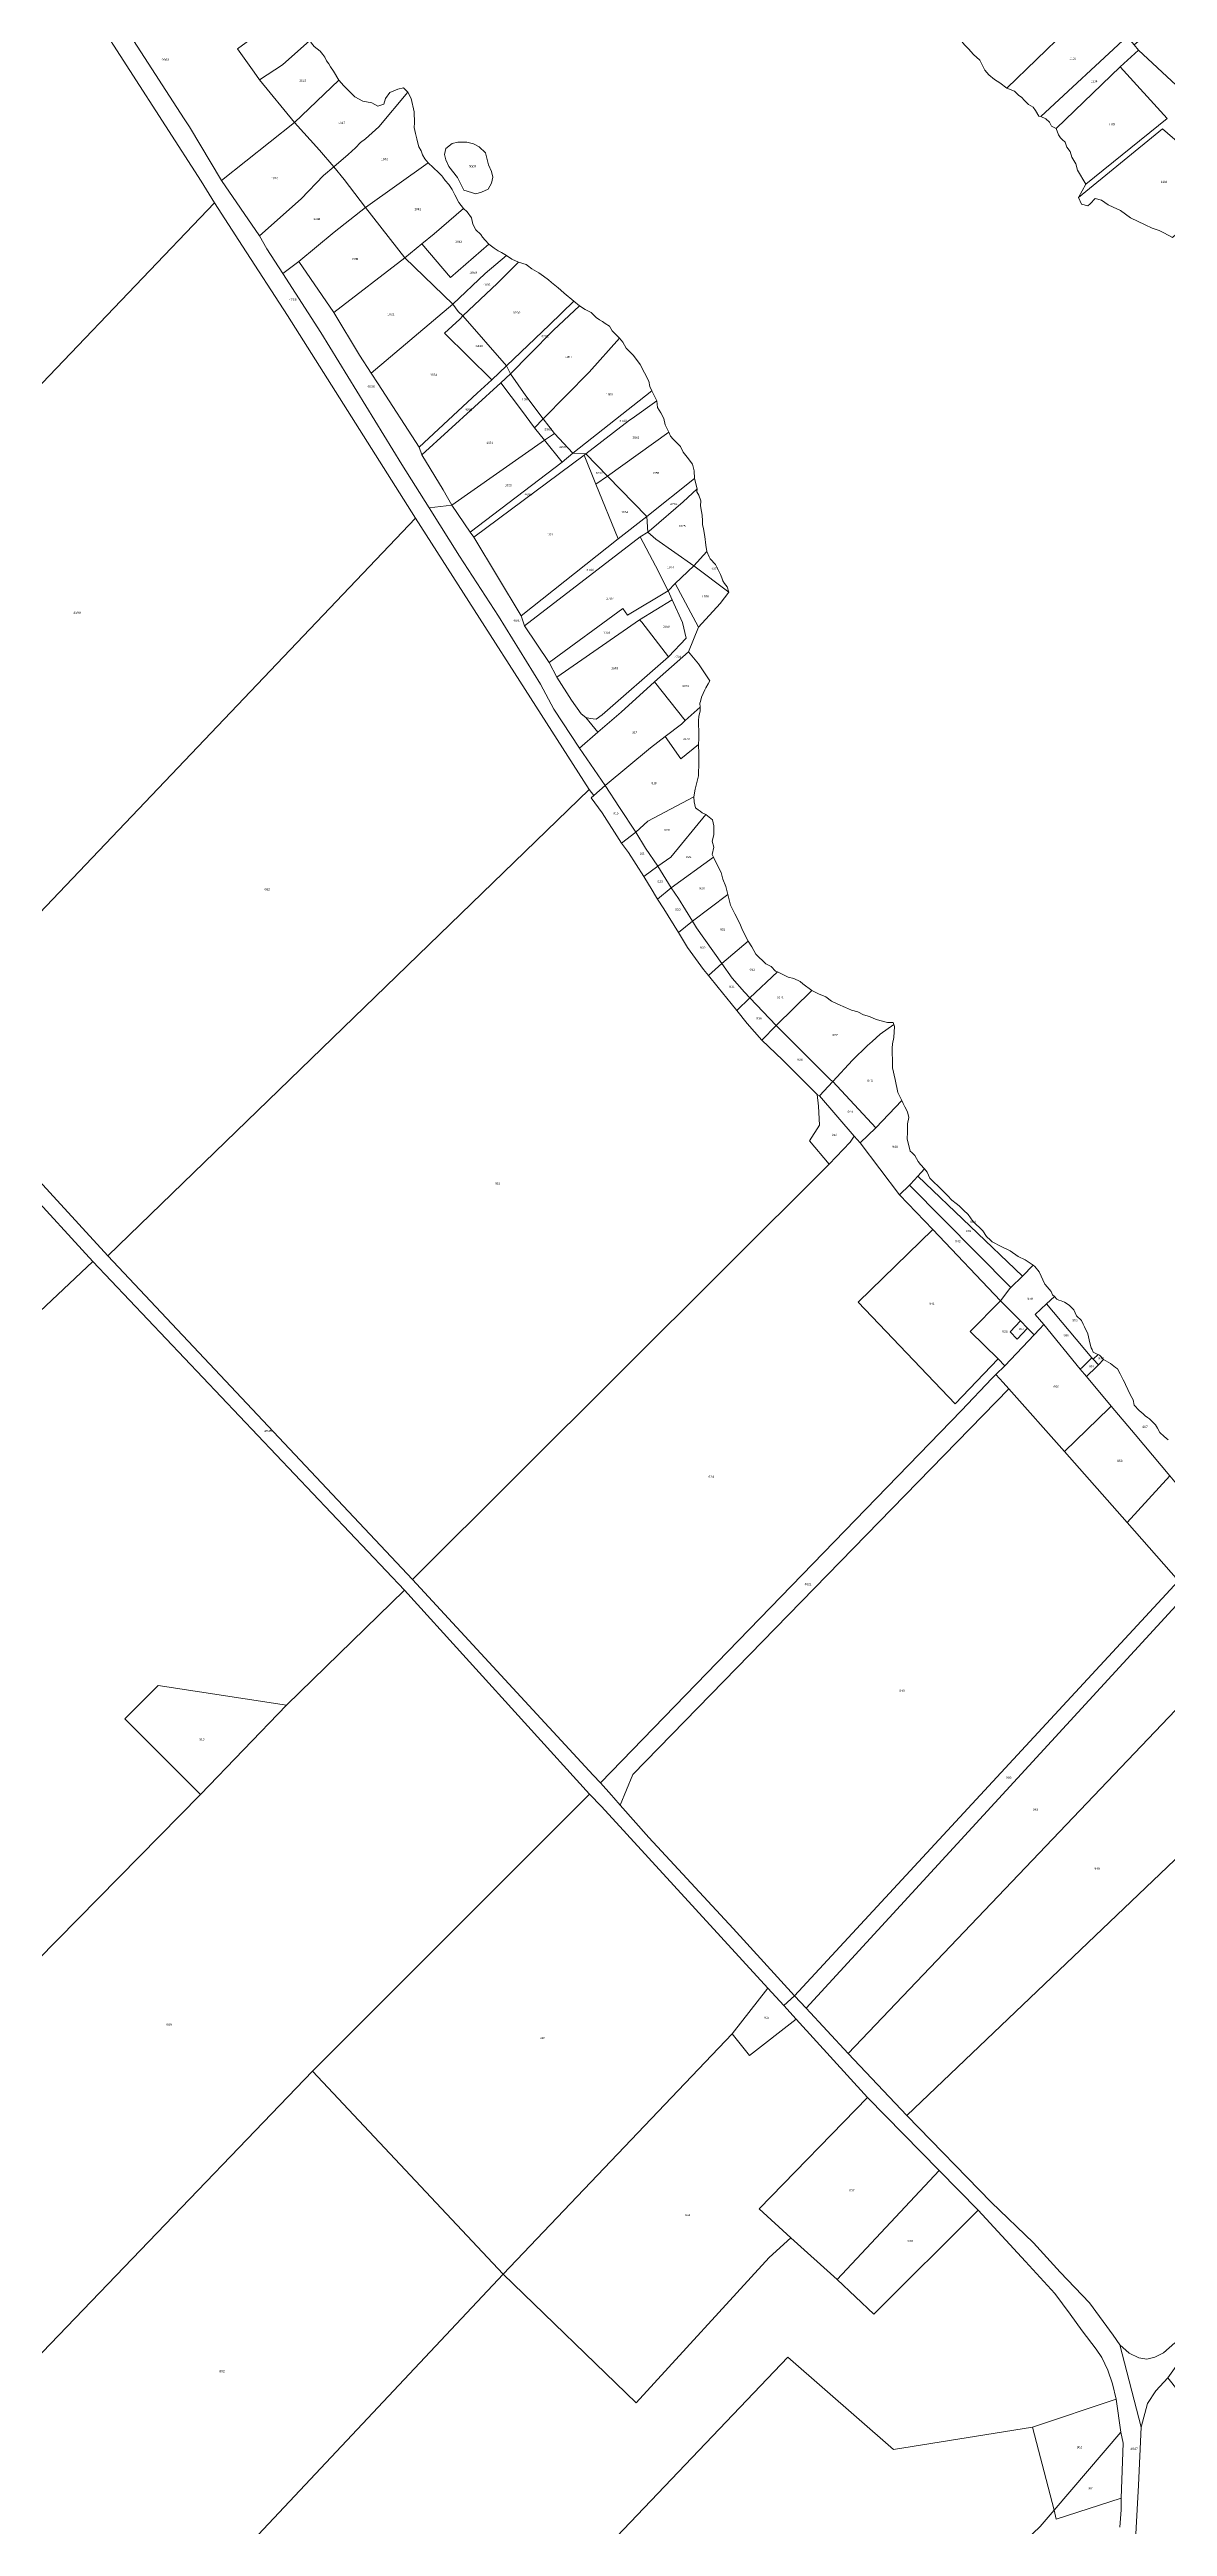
# Model space of a CAD drawing. Header units: metres. Extents: x 208626 to 229755, y 5040476 to 5064226.
# Drawn here: x 218092 to 218831, y 5049821 to 5051458 of the extents above; entities that cross this region are included whole.
import ezdxf

# ---------------------------------------------------------------- set-up
doc = ezdxf.new("R2010")
doc.units = ezdxf.units.M
doc.header["$LTSCALE"] = 0.56
doc.layers.add('6', color=7, linetype='Continuous', lineweight=13)
doc.layers.add('61', color=7, linetype='Continuous')

msp = doc.modelspace()

# ---------------------------------------------------------------- linework, layer by layer
at = {"layer": '6'}
for points in [[(218808.9616, 5051461.3553), (218909.2031, 5051545.6085), (219011.1021, 5051396.7262), (218945.5573, 5051333.561), (218811.7323, 5051457.6763)], [(218689.9127, 5051470.6062), (218746.9644, 5051522.0395), (218768.8131, 5051496.9934), (218773.1028, 5051501.1263), (218783.6557, 5051489.4222), (218724.7604, 5051432.6837), (218720.1482, 5051436.271), (218716.6351, 5051438.4821), (218712.9736, 5051441.3956), (218710.1947, 5051444.5033), (218706.9201, 5051451.1863), (218702.81, 5051454.9229), (218699.4471, 5051458.6594), (218696.8315, 5051461.275), (218694.9403, 5051463.481), (218693.6749, 5051465.2862)], [(218724.7604, 5051432.6837), (218783.6557, 5051489.4222), (218804.1923, 5051466.7253), (218747.2747, 5051413.821), (218745.8986, 5051414.1283), (218743.767, 5051417.8585), (218742.1684, 5051419.9901), (218739.1094, 5051421.9219), (218736.3065, 5051424.7862), (218734.7078, 5051426.3848), (218732.5763, 5051427.9835), (218729.9118, 5051430.648)], [(218216.3126, 5051458.72), (218248.261, 5051481.9295), (218250.9113, 5051479.8371), (218253.701, 5051476.7684), (218255.0959, 5051475.0946), (218256.0723, 5051473.0023), (218256.9092, 5051471.189), (218259.978, 5051467.1438), (218264.0231, 5051464.0751), (218245.9925, 5051448.0505), (218230.8312, 5051438.0994), (218227.356, 5051443.2412)], [(218230.8312, 5051438.0994), (218245.9925, 5051448.0505), (218264.0231, 5051464.0751), (218265.139, 5051462.4013), (218266.9523, 5051460.1695), (218270.8579, 5051457.1008), (218272.6713, 5051455.0084), (218273.9267, 5051453.0556), (218275.182, 5051450.8238), (218276.5769, 5051448.7315), (218277.6928, 5051446.7787), (218279.6456, 5051443.8495), (218283.2723, 5051437.8515), (218253.9072, 5051409.99)], [(218747.2747, 5051413.821), (218804.1923, 5051466.7253), (218808.9616, 5051461.3553), (218811.7323, 5051457.6763), (218799.7326, 5051446.6762), (218757.3633, 5051405.9743), (218754.3741, 5051407.4689), (218752.8795, 5051410.0845), (218750.6376, 5051412.3264)], [(218772.1635, 5051360.426), (218776.9035, 5051369.0911), (218830.7333, 5051412.6767), (218799.7326, 5051446.6762), (218811.7323, 5051457.6763), (218945.5573, 5051333.561), (218928.3748, 5051319.8931), (218871.7341, 5051367.6775), (218827.7334, 5051405.6767)], [(218757.3633, 5051405.9743), (218799.7326, 5051446.6762), (218830.7333, 5051412.6767), (218776.9035, 5051369.0911), (218771.4776, 5051378.4243), (218770.4118, 5051382.6875), (218767.7473, 5051386.9506), (218766.6815, 5051390.6809), (218764.4628, 5051393.6437), (218763.3418, 5051397.0066), (218761.3526, 5051398.6743), (218760.2868, 5051399.7401), (218758.858, 5051401.8641)], [(218253.9072, 5051409.99), (218283.2723, 5051437.8515), (218286.62, 5051434.2249), (218293.8733, 5051426.9715), (218299.1738, 5051424.0423), (218305.0323, 5051423.0659), (218308.9379, 5051420.8341), (218312.9664, 5051422.0864), (218314.0192, 5051425.903), (218317.0461, 5051429.8512), (218322.1788, 5051432.0885), (218325.9953, 5051432.8781), (218328.8907, 5051429.9828), (218309.5972, 5051406.9915), (218305.198, 5051403.1789), (218300.7989, 5051399.073), (218297.5728, 5051396.7268), (218294.3467, 5051393.2075), (218289.361, 5051388.8083), (218279.9761, 5051380.5965), (218270.4576, 5051391.5672)], [(218279.9761, 5051380.5965), (218289.361, 5051388.8083), (218294.3467, 5051393.2075), (218297.5728, 5051396.7268), (218300.7989, 5051399.073), (218305.198, 5051403.1789), (218309.5972, 5051406.9915), (218328.8907, 5051429.9828), (218330.9963, 5051425.7714), (218332.9704, 5051416.9538), (218333.2336, 5051409.8471), (218333.102, 5051406.6886), (218334.0233, 5051402.6088), (218334.8129, 5051399.0555), (218335.2077, 5051397.0814), (218336.129, 5051393.7912), (218337.5766, 5051391.2907), (218338.6295, 5051388.527), (218340.0771, 5051386.0265), (218342.3921, 5051383.2312), (218300.8941, 5051353.7575), (218286.8387, 5051372.2211)], [(218205.747, 5051371.6836), (218253.9072, 5051409.99), (218270.4576, 5051391.5672), (218279.9761, 5051380.5965), (218273.2234, 5051374.9725), (218258.2735, 5051359.4805), (218230.8686, 5051334.9367)], [(218353.1094, 5051388.8285), (218354.0326, 5051392.8291), (218358.264, 5051396.0603), (218361.9568, 5051397.0604), (218367.9577, 5051396.9835), (218372.1891, 5051395.7526), (218376.0358, 5051393.9061), (218380.1133, 5051389.9056), (218382.1136, 5051381.9044), (218384.1139, 5051377.673), (218385.114, 5051373.8263), (218384.1139, 5051369.8257), (218381.9597, 5051365.8251), (218377.5745, 5051363.8249), (218373.8816, 5051362.8247), (218365.8805, 5051365.1327), (218361.726, 5051373.5186), (218356.0329, 5051380.9812), (218353.9557, 5051385.2126)], [(218772.1635, 5051360.426), (218827.7334, 5051405.6767), (218871.7341, 5051367.6775), (218862.5173, 5051359.1255), (218834.172, 5051334.0339), (218828.5348, 5051337.1087), (218825.46, 5051338.6461), (218820.8478, 5051340.1835), (218816.2356, 5051342.2334), (218806.4988, 5051346.8456), (218799.7751, 5051351.878), (218795.1023, 5051354.0365), (218791.7395, 5051355.5311), (218787.2556, 5051358.5203), (218783.1454, 5051359.6413), (218779.7825, 5051356.2784), (218778.3131, 5051354.7888), (218774.1777, 5051355.9047)], [(218230.8686, 5051334.9367), (218258.2735, 5051359.4805), (218273.2234, 5051374.9725), (218279.9761, 5051380.5965), (218286.8387, 5051372.2211), (218300.8941, 5051353.7575), (218280.2694, 5051337.4846), (218256.8071, 5051318.1283), (218246.1783, 5051310.1794), (218235.6911, 5051326.3401)], [(218300.8941, 5051353.7575), (218342.3921, 5051383.2312), (218345.6264, 5051380.199), (218349.3324, 5051376.6951), (218351.2865, 5051374.8084), (218352.0951, 5051373.7977), (218353.5756, 5051371.7054), (218355.8685, 5051368.9462), (218358.1071, 5051365.6934), (218359.9496, 5051362.1401), (218362.4807, 5051357.111), (218365.7402, 5051353.1909), (218346.257, 5051336.3115), (218338.0452, 5051329.8594), (218326.9006, 5051320.4745)], [(217881.7485, 5051019.6629), (217939.7466, 5051083.6636), (218201.1645, 5051356.7906), (218219.4944, 5051328.1501), (218249.2804, 5051282.3254), (218333.9495, 5051148.3654), (218019.6746, 5050818.4709), (218016.3127, 5050825.1685), (218009.6411, 5050827.6704), (218001.3016, 5050824.7516), (217990.0697, 5050820.0716), (217975.0687, 5050843.0237), (217965.3121, 5050858.0511), (217955.0262, 5050876.7795), (217932.5588, 5050911.8602), (217914.6224, 5050947.7329), (217906.824, 5050964.8894), (217895.1264, 5050989.8444), (217887.3279, 5051004.6614)], [(218256.8071, 5051318.1283), (218280.2694, 5051337.4846), (218300.8941, 5051353.7575), (218326.9006, 5051320.4745), (218279.9761, 5051284.4013)], [(218338.0452, 5051329.8594), (218346.257, 5051336.3115), (218365.7402, 5051353.1909), (218367.9775, 5051350.9536), (218371.0044, 5051347.0054), (218371.9257, 5051342.8599), (218373.8998, 5051339.0433), (218377.0583, 5051336.0164), (218378.2428, 5051334.1739), (218379.9536, 5051332.1998), (218382.4541, 5051329.5677), (218357.1083, 5051307.5703)], [(218326.9006, 5051320.4745), (218338.0452, 5051329.8594), (218357.1083, 5051307.5703), (218382.4541, 5051329.5677), (218386.0075, 5051326.804), (218388.508, 5051325.2247), (218390.8769, 5051324.0403), (218394.0354, 5051321.9346), (218379.984, 5051310.2098), (218358.5746, 5051289.9736)], [(218246.1783, 5051310.1794), (218256.8071, 5051318.1283), (218279.9761, 5051284.4013), (218296.9862, 5051256.2466), (218304.7357, 5051244.2176), (218309.2289, 5051237.2431), (218336.2855, 5051195.2447), (218338.0452, 5051190.259), (218352.1225, 5051167.09), (218357.927, 5051157.073), (218342.948, 5051155.1552), (218324.7982, 5051183.8127), (218271.4711, 5051271.2038)], [(218279.9761, 5051284.4013), (218326.9006, 5051320.4745), (218358.5746, 5051289.9736), (218304.7357, 5051244.2176), (218296.9862, 5051256.2466)], [(218358.5746, 5051289.9736), (218379.984, 5051310.2098), (218394.0354, 5051321.9346), (218397.5888, 5051319.6973), (218401.9318, 5051317.5916), (218388.1957, 5051303.7576), (218365.3205, 5051282.0856), (218362.1412, 5051285.0529)], [(218365.3205, 5051282.0856), (218388.1957, 5051303.7576), (218401.9318, 5051317.5916), (218407.0644, 5051316.1439), (218407.9856, 5051315.3543), (218410.8809, 5051313.117), (218415.4908, 5051310.6006), (218418.6457, 5051308.3792), (218421.9358, 5051306.0103), (218423.7783, 5051304.2336), (218428.1213, 5051300.6803), (218429.9638, 5051299.101), (218432.1556, 5051297.0605), (218438.6497, 5051291.7969), (218422.5093, 5051276.1895), (218394.1274, 5051249.1543)], [(218304.7357, 5051244.2176), (218358.5746, 5051289.9736), (218362.1412, 5051285.0529), (218365.3205, 5051282.0856), (218363.174, 5051279.9392), (218353.0551, 5051270.7402), (218384.3317, 5051239.7702), (218374.7049, 5051231.0247), (218336.2855, 5051195.2447), (218309.2289, 5051237.2431)], [(218353.0551, 5051270.7402), (218363.174, 5051279.9392), (218365.3205, 5051282.0856), (218394.1274, 5051249.1543), (218384.3317, 5051239.7702)], [(218394.1274, 5051249.1543), (218422.5093, 5051276.1895), (218438.6497, 5051291.7969), (218442.3347, 5051288.77), (218425.1407, 5051272.7129), (218409.605, 5051256.8331), (218396.8273, 5051243.8049)], [(218396.8273, 5051243.8049), (218409.605, 5051256.8331), (218425.1407, 5051272.7129), (218442.3347, 5051288.77), (218446.1512, 5051286.4011), (218449.9678, 5051284.2954), (218453.2579, 5051281.1368), (218455.4952, 5051279.5576), (218457.4693, 5051278.3731), (218459.3118, 5051277.0571), (218462.0755, 5051275.2146), (218463.9472, 5051272.3287), (218468.7874, 5051267.4499), (218448.611, 5051244.8087), (218418.4034, 5051214.0145), (218406.9655, 5051229.265)], [(218418.4034, 5051214.0145), (218448.611, 5051244.8087), (218468.7874, 5051267.4499), (218470.8931, 5051264.8177), (218473.262, 5051260.8696), (218477.9998, 5051256.0002), (218482.4744, 5051250.0779), (218488.1334, 5051238.8914), (218488.9231, 5051235.3381), (218490.2391, 5051232.5744), (218437.9602, 5051191.4402), (218425.706, 5051204.4068)], [(218336.2855, 5051195.2447), (218374.7049, 5051231.0247), (218384.3317, 5051239.7702), (218394.1274, 5051249.1543), (218396.8273, 5051243.8049), (218390.2487, 5051237.7701), (218338.0452, 5051190.259)], [(218390.2487, 5051237.7701), (218396.8273, 5051243.8049), (218406.9655, 5051229.265), (218418.4034, 5051214.0145), (218412.5378, 5051208.149), (218404.0328, 5051219.8801)], [(218338.0452, 5051190.259), (218390.2487, 5051237.7701), (218404.0328, 5051219.8801), (218412.5378, 5051208.149), (218419.2135, 5051199.8727), (218357.927, 5051157.073), (218352.1225, 5051167.09)], [(218437.9602, 5051191.4402), (218490.2391, 5051232.5744), (218493.5293, 5051225.8625), (218477.1636, 5051214.3783), (218475.3595, 5051213.1005), (218446.4343, 5051190.9815)], [(218412.5378, 5051208.149), (218418.4034, 5051214.0145), (218425.706, 5051204.4068), (218419.2135, 5051199.8727)], [(218446.4343, 5051190.9815), (218475.3595, 5051213.1005), (218477.1636, 5051214.3783), (218493.5293, 5051225.8625), (218493.9241, 5051221.6511), (218496.1614, 5051217.9661), (218498.1355, 5051214.2154), (218499.0567, 5051210.004), (218501.294, 5051205.2662), (218460.9147, 5051176.0796)], [(218357.927, 5051157.073), (218419.2135, 5051199.8727), (218430.8985, 5051185.32), (218370.1674, 5051139.1832)], [(218419.2135, 5051199.8727), (218425.706, 5051204.4068), (218437.9602, 5051191.4402), (218430.8985, 5051185.32)], [(218460.9147, 5051176.0796), (218501.294, 5051205.2662), (218502.4562, 5051202.6961), (218504.1893, 5051200.66), (218509.1903, 5051195.7906), (218510.9012, 5051191.974), (218513.5333, 5051188.8155), (218517.0867, 5051184.0777), (218518.1395, 5051179.7347), (218518.2711, 5051174.6021), (218486.7669, 5051149.4749)], [(218370.1674, 5051139.1832), (218430.8985, 5051185.32), (218437.9602, 5051191.4402), (218446.4343, 5051190.9815), (218445.3129, 5051190.1432), (218372.5213, 5051135.8878)], [(218372.5213, 5051135.8878), (218445.3129, 5051190.1432), (218453.019, 5051170.9426), (218467.8559, 5051134.7477), (218403.8014, 5051083.8844)], [(218445.3129, 5051190.1432), (218446.4343, 5051190.9815), (218460.9147, 5051176.0796), (218453.019, 5051170.9426)], [(218453.019, 5051170.9426), (218460.9147, 5051176.0796), (218486.7669, 5051149.4749), (218467.8559, 5051134.7477)], [(218486.7669, 5051149.4749), (218518.2711, 5051174.6021), (218520.1136, 5051167.8902), (218510.9406, 5051159.1637), (218489.9735, 5051141.0197), (218487.4327, 5051139.0868)], [(218487.4327, 5051139.0868), (218489.9735, 5051141.0197), (218510.9406, 5051159.1637), (218520.1136, 5051167.8902), (218519.982, 5051165.7845), (218521.1664, 5051163.5472), (218522.4443, 5051159.8164), (218522.3416, 5051156.5291), (218522.9645, 5051152.7919), (218523.358, 5051150.3857), (218523.5874, 5051146.5631), (218523.7202, 5051144.318), (218524.2636, 5051141.3294), (218525.1646, 5051136.3118), (218525.8724, 5051130.6493), (218526.5802, 5051126.4024), (218517.9286, 5051116.9836), (218492.6732, 5051134.4634)], [(218019.6746, 5050818.4709), (218333.9495, 5051148.3654), (218448.6486, 5050969.0646), (218130.6872, 5050660.7947), (218034.5244, 5050765.52), (218031.428, 5050780.1874), (218028.6135, 5050792.5924), (218026.7371, 5050800.0979), (218023.6098, 5050809.8968), (218020.3782, 5050817.1939)], [(218342.948, 5051155.1552), (218357.927, 5051157.073), (218370.1674, 5051139.1832), (218372.5213, 5051135.8878), (218403.8014, 5051083.8844), (218405.9478, 5051077.2182), (218422.3429, 5051053.0506), (218427.4483, 5051043.2965), (218436.9776, 5051028.1201), (218443.3305, 5051018.9437), (218446.5783, 5051016.5412), (218454.3407, 5051006.8895), (218442.2854, 5050996.3034), (218425.3306, 5051022.1202), (218416.5023, 5051038.6145), (218388.8, 5051083.5113), (218363.0169, 5051123.1862)], [(218403.8014, 5051083.8844), (218467.8559, 5051134.7477), (218486.7669, 5051149.4749), (218487.4327, 5051139.0868), (218482.5066, 5051136.1193), (218405.9478, 5051077.2182)], [(218405.9478, 5051077.2182), (218482.5066, 5051136.1193), (218492.605, 5051116.8468), (218500.8524, 5051100.2521), (218474.1291, 5051084.2604), (218470.9281, 5051088.7417), (218422.3429, 5051053.0506)], [(218482.5066, 5051136.1193), (218487.4327, 5051139.0868), (218492.6732, 5051134.4634), (218517.9286, 5051116.9836), (218505.593, 5051105.1527), (218500.8524, 5051100.2521), (218492.605, 5051116.8468)], [(218505.593, 5051105.1527), (218517.9286, 5051116.9836), (218541.0178, 5051099.4439), (218535.3782, 5051092.0628), (218521.0196, 5051076.4206)], [(218517.9286, 5051116.9836), (218526.5802, 5051126.4024), (218527.9958, 5051122.8633), (218528.7036, 5051121.4476), (218532.1426, 5051117.8282), (218535.4934, 5051111.1265), (218536.3085, 5051108.8624), (218537.033, 5051106.9606), (218538.2103, 5051105.2399), (218540.0216, 5051102.9758), (218541.0178, 5051099.4439)], [(218422.3429, 5051053.0506), (218470.9281, 5051088.7417), (218474.1291, 5051084.2604), (218500.8524, 5051100.2521), (218503.6121, 5051094.426), (218481.8745, 5051081.2415), (218427.4483, 5051043.2965)], [(218446.5783, 5051016.5412), (218449.4116, 5051016.026), (218453.3242, 5051015.6213), (218457.3105, 5051018.381), (218501.2124, 5051056.7081), (218512.8111, 5051068.9755), (218510.358, 5051079.401), (218503.6121, 5051094.426), (218500.8524, 5051100.2521), (218505.593, 5051105.1527), (218521.0196, 5051076.4206), (218514.3443, 5051060.0831), (218491.96, 5051040.1519), (218469.8824, 5051020.2208), (218454.3407, 5051006.8895)], [(218427.4483, 5051043.2965), (218481.8745, 5051081.2415), (218483.4429, 5051079.6341), (218501.2124, 5051056.7081), (218457.3105, 5051018.381), (218453.3242, 5051015.6213), (218449.4116, 5051016.026), (218446.5783, 5051016.5412), (218443.3305, 5051018.9437), (218436.9776, 5051028.1201)], [(218481.8745, 5051081.2415), (218503.6121, 5051094.426), (218510.358, 5051079.401), (218512.8111, 5051068.9755), (218501.2124, 5051056.7081), (218483.4429, 5051079.6341)], [(218491.96, 5051040.1519), (218514.3443, 5051060.0831), (218520.9769, 5051052.1199), (218528.4295, 5051040.8494), (218527.3427, 5051038.9476), (218525.8032, 5051036.2307), (218525.0787, 5051034.8722), (218522.9957, 5051029.9818), (218522.3618, 5051027.2649), (218521.9089, 5051026.1782), (218521.9995, 5051023.4613), (218512.2172, 5051014.5382)], [(218442.2854, 5050996.3034), (218454.3407, 5051006.8895), (218469.8824, 5051020.2208), (218491.96, 5051040.1519), (218512.2172, 5051014.5382), (218509.6484, 5051012.2816), (218499.0102, 5051004.0456), (218489.341, 5050996.649), (218459.3722, 5050971.625)], [(218499.0102, 5051004.0456), (218509.6484, 5051012.2816), (218512.2172, 5051014.5382), (218521.9995, 5051023.4613), (218522.0901, 5051021.0161), (218521.0939, 5051017.303), (218521.0033, 5051014.5861), (218521.0033, 5051011.4164), (218521.1844, 5051008.3372), (218521.0939, 5051002.7223), (218521.0033, 5050998.8281), (218509.3052, 5050989.2894)], [(218459.3722, 5050971.625), (218489.341, 5050996.649), (218499.0102, 5051004.0456), (218509.3052, 5050989.2894), (218521.0033, 5050998.8281), (218521.0939, 5050992.6698), (218521.0939, 5050987.3265), (218521.0033, 5050978.0891), (218518.7392, 5050969.2139), (218517.8512, 5050964.2707), (218487.5141, 5050948.0406), (218479.5526, 5050940.9027), (218468.732, 5050957.1012)], [(218130.6872, 5050660.7947), (218448.6486, 5050969.0646), (218451.7487, 5050965.053), (218450.0125, 5050963.5562), (218457.3153, 5050953.5313), (218470.1216, 5050933.5932), (218474.6321, 5050927.4095), (218484.8587, 5050911.468), (218490.2727, 5050902.4446), (218492.5953, 5050898.7821), (218493.9788, 5050896.6003), (218498.0931, 5050890.1125), (218507.6989, 5050874.4106), (218513.7337, 5050864.5461), (218524.2611, 5050850.1085), (218527.489, 5050846.0737), (218533.8861, 5050838.0773), (218542.6088, 5050827.5499), (218546.2056, 5050823.0282), (218553.1361, 5050814.3155), (218562.7923, 5050803.431), (218576.5971, 5050790.253), (218599.4565, 5050767.3936), (218600.2615, 5050759.5869), (218601.059, 5050747.0936), (218594.4137, 5050736.7269), (218607.4385, 5050721.3097), (218331.8542, 5050446.7982)], [(218450.0125, 5050963.5562), (218451.7487, 5050965.053), (218459.3722, 5050971.625), (218468.732, 5050957.1012), (218479.5526, 5050940.9027), (218470.1216, 5050933.5932), (218457.3153, 5050953.5313)], [(218479.5526, 5050940.9027), (218487.5141, 5050948.0406), (218517.8512, 5050964.2707), (218518.1053, 5050960.7915), (218518.9204, 5050956.9878), (218520.7316, 5050955.5388), (218522.0901, 5050954.6332), (218523.4485, 5050953.637), (218525.8937, 5050952.5502), (218502.6048, 5050924.4016), (218494.1829, 5050918.386), (218485.9576, 5050930.1986)], [(218494.1829, 5050918.386), (218502.6048, 5050924.4016), (218525.8937, 5050952.5502), (218530.1502, 5050949.0183), (218531.1464, 5050944.9429), (218531.0558, 5050939.1469), (218530.0596, 5050934.8904), (218531.0558, 5050930.9962), (218529.9691, 5050926.1058), (218530.8967, 5050924.2642), (218502.9056, 5050903.9485)], [(218470.1216, 5050933.5932), (218479.5526, 5050940.9027), (218485.9576, 5050930.1986), (218494.1829, 5050918.386), (218484.8587, 5050911.468), (218474.6321, 5050927.4095)], [(218484.8587, 5050911.468), (218494.1829, 5050918.386), (218502.9056, 5050903.9485), (218493.9788, 5050896.6003), (218492.5953, 5050898.7821), (218490.2727, 5050902.4446)], [(218502.9056, 5050903.9485), (218530.8967, 5050924.2642), (218533.8633, 5050918.4079), (218536.0368, 5050914.0608), (218536.9702, 5050909.7004), (218539.0254, 5050905.0045), (218540.2933, 5050899.6613), (218517.023, 5050881.9101), (218507.7181, 5050897.0305)], [(218493.9788, 5050896.6003), (218502.9056, 5050903.9485), (218507.7181, 5050897.0305), (218517.023, 5050881.9101), (218507.6989, 5050874.4106), (218498.0931, 5050890.1125)], [(218517.023, 5050881.9101), (218540.2933, 5050899.6613), (218542.1951, 5050892.5973), (218545.0931, 5050886.8466), (218548.1877, 5050880.4717), (218549.5267, 5050877.1789), (218552.4288, 5050871.2697), (218553.6967, 5050868.7792), (218536.2923, 5050854.0187), (218519.7494, 5050877.4797)], [(218507.6989, 5050874.4106), (218517.023, 5050881.9101), (218519.7494, 5050877.4797), (218536.2923, 5050854.0187), (218527.489, 5050846.0737), (218524.2611, 5050850.1085), (218513.7337, 5050864.5461)], [(218536.2923, 5050854.0187), (218553.6967, 5050868.7792), (218556.2324, 5050864.9755), (218558.9493, 5050860.0851), (218565.3793, 5050853.8363), (218569.0924, 5050851.9344), (218571.8999, 5050849.0364), (218573.1678, 5050848.5836), (218554.9617, 5050831.2141), (218551.3314, 5050835.0695), (218543.2103, 5050844.3937)], [(218527.489, 5050846.0737), (218536.2923, 5050854.0187), (218543.2103, 5050844.3937), (218551.3314, 5050835.0695), (218554.9617, 5050831.2141), (218546.2056, 5050823.0282), (218542.6088, 5050827.5499), (218533.8861, 5050838.0773)], [(218554.9617, 5050831.2141), (218573.1678, 5050848.5836), (218580.2317, 5050844.9611), (218584.0354, 5050844.0554), (218588.2013, 5050842.063), (218590.0125, 5050840.614), (218595.8086, 5050836.1764), (218572.298, 5050812.9366)], [(218572.298, 5050812.9366), (218595.8086, 5050836.1764), (218600.3367, 5050833.9123), (218605.046, 5050832.0105), (218608.9402, 5050829.0219), (218613.1062, 5050827.0295), (218618.0871, 5050824.9466), (218622.1625, 5050823.0448), (218626.2378, 5050821.958), (218629.9509, 5050820.1467), (218634.0716, 5050818.9694), (218638.5092, 5050816.8864), (218645.9353, 5050814.9846), (218649.6484, 5050815.0752), (218650.0866, 5050813.6922), (218641.0682, 5050807.3671), (218635.6816, 5050802.3614), (218632.5803, 5050799.8313), (218622.6505, 5050790.1464), (218609.6738, 5050776.0271), (218608.1852, 5050777.1028)], [(218546.2056, 5050823.0282), (218554.9617, 5050831.2141), (218572.298, 5050812.9366), (218562.7923, 5050803.431), (218553.1361, 5050814.3155)], [(218562.7923, 5050803.431), (218572.298, 5050812.9366), (218608.1852, 5050777.1028), (218609.6738, 5050776.0271), (218600.8459, 5050766.5667), (218599.4565, 5050767.3936), (218576.5971, 5050790.253)], [(218609.6738, 5050776.0271), (218622.6505, 5050790.1464), (218632.5803, 5050799.8313), (218635.6816, 5050802.3614), (218641.0682, 5050807.3671), (218650.0866, 5050813.6922), (218650.551, 5050812.2835), (218650.1013, 5050805.1132), (218649.1051, 5050800.9473), (218649.0145, 5050798.1399), (218649.0145, 5050795.0607), (218649.1051, 5050789.8986), (218649.1051, 5050786.5478), (218649.1051, 5050785.0082), (218651.0069, 5050777.2197), (218652.7383, 5050768.8314), (218655.3539, 5050763.5447), (218638.2117, 5050745.3401)], [(218600.8459, 5050766.5667), (218609.6738, 5050776.0271), (218638.2117, 5050745.3401), (218627.8058, 5050735.4512), (218623.9495, 5050739.9536)], [(218594.4137, 5050736.7269), (218601.059, 5050747.0936), (218600.2615, 5050759.5869), (218599.4565, 5050767.3936), (218600.8459, 5050766.5667), (218623.9495, 5050739.9536), (218621.1772, 5050735.8392), (218607.4385, 5050721.3097)], [(218627.8058, 5050735.4512), (218638.2117, 5050745.3401), (218655.3539, 5050763.5447), (218656.2596, 5050761.4617), (218657.4369, 5050759.1976), (218659.067, 5050756.0279), (218659.9727, 5050752.2243), (218659.067, 5050748.0584), (218659.067, 5050745.7943), (218659.067, 5050742.4434), (218658.8859, 5050738.0058), (218660.833, 5050730.0363), (218662.0103, 5050729.0401), (218664.0027, 5050727.1382), (218666.0857, 5050723.0629), (218667.8064, 5050721.0705), (218670.4327, 5050718.1725), (218665.88, 5050713.325), (218661.1755, 5050708.2132), (218660.3775, 5050707.4521), (218653.8029, 5050701.1811)], [(218331.8542, 5050446.7982), (218607.4385, 5050721.3097), (218621.1772, 5050735.8392), (218623.9495, 5050739.9536), (218627.8058, 5050735.4512), (218653.8029, 5050701.1811), (218675.8192, 5050678.247), (218626.59, 5050630.1652), (218690.6605, 5050562.9386), (218719.0666, 5050592.5708), (218723.3426, 5050588.1089), (218717.5195, 5050582.2858), (218714.7906, 5050579.5569), (218694.8979, 5050558.5487), (218456.2562, 5050312.3264), (218451.4645, 5050317.506)], [(218018.25, 5050648.8779), (218044.5018, 5050674.7436), (218076.0533, 5050705.8312), (218120.6762, 5050657.024), (218062.439, 5050602.0895)], [(218653.8029, 5050701.1811), (218660.3775, 5050707.4521), (218727.4777, 5050639.8557), (218726.6635, 5050639.0526), (218720.6613, 5050630.9646), (218675.8192, 5050678.247)], [(218660.3775, 5050707.4521), (218661.1755, 5050708.2132), (218665.88, 5050713.325), (218735.0059, 5050647.2812), (218727.4777, 5050639.8557)], [(218665.88, 5050713.325), (218670.4327, 5050718.1725), (218672.1439, 5050715.9835), (218673.9647, 5050712.0142), (218676.591, 5050709.4784), (218679.3985, 5050706.7162), (218681.3003, 5050704.7238), (218685.5568, 5050700.6032), (218688.4548, 5050697.5241), (218691.2623, 5050695.26), (218693.1641, 5050693.9015), (218696.0621, 5050690.9129), (218699.1413, 5050688.0149), (218702.2035, 5050683.6821), (218708.9967, 5050677.1947), (218711.4082, 5050673.5604), (218713.9896, 5050671.1148), (218715.0425, 5050670.0619), (218721.0576, 5050667.0042), (218726.9442, 5050664.1062), (218732.2524, 5050660.2756), (218736.9244, 5050658.0333), (218742.1861, 5050654.4739), (218735.0059, 5050647.2812)], [(218626.59, 5050630.1652), (218675.8192, 5050678.247), (218720.6613, 5050630.9646), (218700.4609, 5050610.7035), (218719.0666, 5050592.5708), (218690.6605, 5050562.9386)], [(217821.7104, 5050375.0128), (218062.439, 5050602.0895), (218120.6762, 5050657.024), (218326.6269, 5050439.8284), (218248.7625, 5050363.6701), (218163.7626, 5050376.6688), (218141.7633, 5050354.6685), (218191.7643, 5050304.6694), (218016.3016, 5050126.294), (217919.6655, 5050273.549)], [(218720.6613, 5050630.9646), (218726.6635, 5050639.0526), (218727.4777, 5050639.8557), (218735.0059, 5050647.2812), (218742.1861, 5050654.4739), (218743.3293, 5050653.7006), (218746.053, 5050650.0689), (218749.8567, 5050642.0088), (218750.1172, 5050641.7764), (218753.9976, 5050637.282), (218755.0188, 5050635.0354), (218756.1568, 5050633.8974), (218750.9999, 5050629.0002), (218743.5075, 5050621.9279), (218749.1846, 5050615.4381), (218746.2561, 5050612.1791), (218742.8791, 5050608.4209), (218738.4729, 5050612.8272), (218733.773, 5050617.8209)], [(218700.4609, 5050610.7035), (218720.6613, 5050630.9646), (218733.773, 5050617.8209), (218726.875, 5050610.4185), (218731.5228, 5050605.5847), (218738.4729, 5050612.8272), (218742.8791, 5050608.4209), (218723.3426, 5050588.1089), (218719.0666, 5050592.5708)], [(218743.5075, 5050621.9279), (218750.9999, 5050629.0002), (218781.0018, 5050593.3918), (218777.8773, 5050590.2574), (218774.6636, 5050587.1677), (218773.2903, 5050585.8475), (218749.1846, 5050615.4381)], [(218750.9999, 5050629.0002), (218756.1568, 5050633.8974), (218757.9168, 5050632.1374), (218759.1847, 5050631.4129), (218760.6337, 5050630.9601), (218761.811, 5050630.5978), (218762.8978, 5050630.0544), (218766.0675, 5050628.062), (218769.0561, 5050625.0734), (218770.9127, 5050621.1792), (218774.0824, 5050617.9189), (218775.2635, 5050615.5566), (218776.1653, 5050613.753), (218778.2483, 5050609.2249), (218779.6067, 5050603.2477), (218780.4218, 5050599.9874), (218781.1463, 5050598.8101), (218781.8708, 5050596.9988), (218783.9176, 5050596.0644), (218785.0938, 5050595.5275), (218781.9045, 5050592.4249), (218781.0018, 5050593.3918)], [(218717.5195, 5050582.2858), (218723.3426, 5050588.1089), (218742.8791, 5050608.4209), (218746.2561, 5050612.1791), (218749.1846, 5050615.4381), (218773.2903, 5050585.8475), (218777.4542, 5050580.8812), (218793.7319, 5050561.4663), (218793.0159, 5050560.7726), (218792.3062, 5050560.0785), (218762.7738, 5050531.429), (218726.0449, 5050572.8837), (218722.4073, 5050576.9893)], [(218726.875, 5050610.4185), (218733.773, 5050617.8209), (218738.4729, 5050612.8272), (218731.5228, 5050605.5847)], [(218773.2903, 5050585.8475), (218774.6636, 5050587.1677), (218777.8773, 5050590.2574), (218781.0018, 5050593.3918), (218781.9045, 5050592.4249), (218785.289, 5050588.7996), (218782.4068, 5050585.8866), (218779.0097, 5050582.4533), (218777.4542, 5050580.8812)], [(218781.9045, 5050592.4249), (218785.0938, 5050595.5275), (218786.0367, 5050595.097), (218788.7319, 5050592.2793), (218785.289, 5050588.7996)], [(218456.2562, 5050312.3264), (218694.8979, 5050558.5487), (218714.7906, 5050579.5569), (218717.5195, 5050582.2858), (218722.4073, 5050576.9893), (218726.0449, 5050572.8837), (218477.6188, 5050317.957), (218469.2667, 5050297.5577), (218464.9286, 5050302.482), (218463.4706, 5050304.1371)], [(218469.2667, 5050297.5577), (218477.6188, 5050317.957), (218726.0449, 5050572.8837), (218762.7738, 5050531.429), (218804.3329, 5050484.4638), (218838.1267, 5050445.9641), (218584.3597, 5050171.6296), (218543.9416, 5050216.0444), (218488.0637, 5050276.2206)], [(218762.7738, 5050531.429), (218792.3062, 5050560.0785), (218793.0159, 5050560.7726), (218793.7319, 5050561.4663), (218809.5954, 5050542.5455), (218832.5055, 5050515.22), (218804.3329, 5050484.4638)], [(218804.3329, 5050484.4638), (218832.5055, 5050515.22), (218836.8521, 5050510.0357), (218864.1453, 5050477.4823), (218856.8516, 5050469.1237), (218838.1267, 5050445.9641)], [(218584.3597, 5050171.6296), (218838.1267, 5050445.9641), (218856.8516, 5050469.1237), (218860.6359, 5050465.3554), (218864.0509, 5050459.4361), (218592.0662, 5050163.3438)], [(218592.0662, 5050163.3438), (218864.0509, 5050459.4361), (218867.0315, 5050454.2698), (218876.8171, 5050440.203), (218891.6457, 5050418.0001), (218876.8355, 5050403.0048), (218619.973, 5050133.3391)], [(217889.7735, 5049997.6655), (218016.3016, 5050126.294), (218191.7643, 5050304.6694), (218248.7625, 5050363.6701), (218326.6269, 5050439.8284), (218448.8741, 5050304.8972), (218265.7683, 5050121.671), (218016.7761, 5049862.6677)], [(218619.973, 5050133.3391), (218876.8355, 5050403.0048), (218891.6457, 5050418.0001), (218901.8278, 5050400.9684), (218908.3072, 5050392.0822), (218915.7537, 5050379.4617), (218929.1245, 5050356.4705), (218931.5084, 5050352.7603), (218658.6334, 5050092.4903)], [(218141.7633, 5050354.6685), (218163.7626, 5050376.6688), (218248.7625, 5050363.6701), (218191.7643, 5050304.6694)], [(218265.7683, 5050121.671), (218448.8741, 5050304.8972), (218456.7609, 5050296.7023), (218566.7308, 5050176.6508), (218543.2607, 5050146.4542), (218391.7709, 5049987.6732)], [(218543.2607, 5050146.4542), (218566.7308, 5050176.6508), (218577.3645, 5050165.1235), (218585.5499, 5050156.25), (218554.5949, 5050132.0917)], [(218391.7709, 5049987.6732), (218543.2607, 5050146.4542), (218554.5949, 5050132.0917), (218585.5499, 5050156.25), (218632.586, 5050104.3075), (218560.9821, 5050030.7168), (218582.0441, 5050011.6161), (218567.7696, 5049998.6759), (218479.7027, 5049902.5856)], [(218016.7761, 5049862.6677), (218265.7683, 5050121.671), (218391.7709, 5049987.6732), (218143.7788, 5049723.67)], [(218560.9821, 5050030.7168), (218632.586, 5050104.3075), (218680.1407, 5050056.1761), (218612.5538, 5049984.0975), (218582.0441, 5050011.6161)], [(218612.5538, 5049984.0975), (218680.1407, 5050056.1761), (218705.7369, 5050029.8107), (218636.9449, 5049961.0843)], [(218143.7788, 5049723.67), (218391.7709, 5049987.6732), (218479.7027, 5049902.5856), (218567.7696, 5049998.6759), (218582.0441, 5050011.6161), (218612.5538, 5049984.0975), (218636.9449, 5049961.0843), (218705.7369, 5050029.8107), (218736.9933, 5049995.8445), (218756.388, 5049974.6867), (218766.7146, 5049961.0843), (218774.5165, 5049950.0322), (218783.7739, 5049937.9975), (218787.4769, 5049932.443), (218791.5109, 5049924.065), (218794.6473, 5049915.0043), (218797.0867, 5049904.8982), (218741.677, 5049886.4283), (218649.7723, 5049871.6775), (218580.0454, 5049932.7568), (218258.7813, 5049595.6721), (218174.7795, 5049686.6706)], [(218258.7813, 5049595.6721), (218580.0454, 5049932.7568), (218649.7723, 5049871.6775), (218741.677, 5049886.4283), (218753.403, 5049841.7268), (218755.9442, 5049831.5618), (218746.729, 5049820.8172), (218620.7767, 5049700.6774), (218512.1917, 5049585.0305), (218389.5433, 5049462.1454)], [(218769.5561, 5049608.3342), (218776.2858, 5049625.9758), (218782.4498, 5049642.1378), (218788.3748, 5049657.8198), (218792.7298, 5049676.4579), (218797.0868, 5049695.1078), (218857.5913, 5049691.2101), (218864.9166, 5049750.3058), (218804.5688, 5049755.1348), (218806.0058, 5049769.9808), (218809.2838, 5049803.8364), (218811.7232, 5049848.0945), (218813.4657, 5049886.4283), (218817.6476, 5049902.1103), (218823.2234, 5049910.474), (218831.0977, 5049919.1319), (218981.0653, 5049730.6758), (218932.0092, 5049677.8905), (218906.0805, 5049647.4963), (218884.4465, 5049620.5248), (218870.5006, 5049602.5533), (218849.129, 5049571.2288)], [(218741.677, 5049886.4283), (218797.0867, 5049904.8982), (218800.1636, 5049883.1197), (218755.9442, 5049831.5618), (218753.403, 5049841.7268)], [(218755.9442, 5049831.5618), (218800.1636, 5049883.1197), (218801.6251, 5049875.8842), (218800.2231, 5049839.3823), (218757.4215, 5049825.6528)]]:
    msp.add_lwpolyline(points, close=True, dxfattribs=at)
for points in [[(218097.8853, 5051517.7974), (218192.2316, 5051371.2291), (218201.1645, 5051356.7906), (217939.7466, 5051083.6636), (217799.9605, 5051214.3375), (217792.1872, 5051233.9349), (217785.1687, 5051265.9084), (217773.471, 5051311.9191), (217760.9936, 5051388.3436), (217749.2959, 5051476.4658)], [(218116.5887, 5051512.4302), (218180.953, 5051412.3059), (218184.553, 5051407.1978), (218205.747, 5051371.6836), (218230.8686, 5051334.9367), (218235.6911, 5051326.3401), (218246.1783, 5051310.1794), (218271.4711, 5051271.2038), (218324.7982, 5051183.8127), (218342.948, 5051155.1552), (218363.0169, 5051123.1862), (218388.8, 5051083.5113), (218416.5023, 5051038.6145), (218425.3306, 5051022.1202), (218442.2854, 5050996.3034), (218459.3722, 5050971.625), (218451.7487, 5050965.053), (218448.6486, 5050969.0646), (218333.9495, 5051148.3654), (218249.2804, 5051282.3254), (218219.4944, 5051328.1501), (218201.1645, 5051356.7906), (218192.2316, 5051371.2291), (218097.8853, 5051517.7974)], [(218216.3126, 5051458.72), (218227.356, 5051443.2412), (218230.8312, 5051438.0994), (218253.9072, 5051409.99), (218205.747, 5051371.6836), (218184.553, 5051407.1978), (218180.953, 5051412.3059), (218116.5887, 5051512.4302)], [(218034.5244, 5050765.52), (218130.6872, 5050660.7947), (218331.8542, 5050446.7982), (218451.4645, 5050317.506), (218456.2562, 5050312.3264), (218463.4706, 5050304.1371), (218464.9286, 5050302.482), (218469.2667, 5050297.5577), (218488.0637, 5050276.2206), (218543.9416, 5050216.0444), (218584.3597, 5050171.6296), (218577.3645, 5050165.1235), (218566.7308, 5050176.6508), (218456.7609, 5050296.7023), (218448.8741, 5050304.8972), (218326.6269, 5050439.8284), (218120.6762, 5050657.024), (218076.0533, 5050705.8312)], [(218777.4542, 5050580.8812), (218779.0097, 5050582.4533), (218782.4068, 5050585.8866), (218785.289, 5050588.7996), (218788.7319, 5050592.2793), (218793.1912, 5050589.5726), (218794.4591, 5050588.7576), (218796.6326, 5050587.0369), (218797.9911, 5050586.1312), (218799.6212, 5050582.7804), (218800.7985, 5050580.5163), (218801.7042, 5050578.705), (218802.5192, 5050577.1655), (218803.1985, 5050575.6712), (218804.8286, 5050572.4109), (218806.5493, 5050568.6978), (218808.27, 5050565.5734), (218808.9945, 5050562.132), (218812.2548, 5050558.6), (218814.7906, 5050556.3359), (218816.2396, 5050555.068), (218817.6886, 5050553.9813), (218819.1376, 5050552.9851), (218823.0318, 5050549.0909), (218824.2997, 5050546.9173), (218825.9298, 5050544.0193), (218828.6467, 5050541.393), (218831.3636, 5050539.1289)], [(218838.0096, 5050511.3703), (218836.8521, 5050510.0357), (218832.5055, 5050515.22), (218809.5954, 5050542.5455), (218793.7319, 5050561.4663), (218777.4542, 5050580.8812)], [(218835.7297, 5049942.0684), (218828.3883, 5049935.6597), (218822.6091, 5049932.7701), (218817.2166, 5049931.4895), (218811.9005, 5049932.3452), (218805.6114, 5049935.4048), (218799.5117, 5049940.7747), (218795.0728, 5049947.2181), (218779.3089, 5049968.5157), (218759.9143, 5049988.7919), (218742.2828, 5050008.1866), (218714.3547, 5050035.1969), (218658.6334, 5050092.4903), (218931.5084, 5050352.7603)], [(219349.3554, 5050283.8924), (219338.5861, 5050277.0264), (219328.8188, 5050270.6206), (219305.9251, 5050257.1458), (219301.4908, 5050254.3744), (219294.5647, 5050250.0456), (219264.7437, 5050231.585), (219178.6785, 5050178.8277), (219084.7233, 5050119.977), (219072.9214, 5050113.4562), (219051.0927, 5050099.3082), (218951.1878, 5050033.9426), (218905.8201, 5049995.9104), (218864.4283, 5049956.4822), (218847.2691, 5049936.9591), (218837.7801, 5049928.3759), (218831.0977, 5049919.1319), (218823.2234, 5049910.474), (218817.6476, 5049902.1103), (218813.4657, 5049886.4283), (218799.5117, 5049940.7747)], [(218799.5117, 5049820.4274), (218800.2231, 5049831.7155), (218800.2231, 5049839.3823), (218801.6251, 5049875.8842), (218800.1636, 5049883.1197), (218797.0867, 5049904.8982), (218794.6473, 5049915.0043), (218791.5109, 5049924.065), (218787.4769, 5049932.443), (218783.7739, 5049937.9975), (218774.5165, 5049950.0322), (218766.7146, 5049961.0843), (218756.388, 5049974.6867), (218736.9933, 5049995.8445), (218705.7369, 5050029.8107), (218680.1407, 5050056.1761), (218632.586, 5050104.3075), (218585.5499, 5050156.25), (218577.3645, 5050165.1235), (218584.3597, 5050171.6296), (218592.0662, 5050163.3438), (218619.973, 5050133.3391), (218658.6334, 5050092.4903), (218714.3547, 5050035.1969), (218742.2828, 5050008.1866), (218759.9143, 5049988.7919), (218779.3089, 5049968.5157), (218795.0728, 5049947.2181), (218799.5117, 5049940.7747), (218813.4657, 5049886.4283), (218811.7232, 5049848.0945), (218809.2838, 5049803.8364)], [(218799.5117, 5049940.7747), (218805.6114, 5049935.4048), (218811.9005, 5049932.3452), (218817.2166, 5049931.4895), (218822.6091, 5049932.7701), (218828.3883, 5049935.6597), (218835.7297, 5049942.0684)], [(218620.7767, 5049700.6774), (218746.729, 5049820.8172), (218755.9442, 5049831.5618), (218757.4215, 5049825.6528), (218800.2231, 5049839.3823), (218800.2231, 5049831.7155), (218799.5117, 5049820.4274)]]:
    msp.add_lwpolyline(points, dxfattribs=at)

# ---------------------------------------------------------------- texts
at = {"layer": '61'}
for s, width, p in [('2963', 1.2, (218166.1406, 5051450.75)), ('1020', 1.1, (218257.0547, 5051437)), ('1040', 1.1, (218311.1875, 5051385)), ('3003', 1.2, (218369.1094, 5051380.25)), ('1038', 1.1, (218266.4063, 5051345.5)), ('1042', 1.1, (218360.1953, 5051330.5)), ('1039', 1.1, (218291.5156, 5051319)), ('3859', 1.2, (218369.7422, 5051310)), ('4708', 1.2, (218250.3281, 5051292.25)), ('1035', 1.1, (218378.8281, 5051302)), ('1032', 1.1, (218315.3828, 5051282.5)), ('3702', 1.2, (218398.3047, 5051283.5)), ('3430', 1.2, (218373.5938, 5051261.5)), ('4702', 1.2, (218417.0156, 5051268)), ('1034', 1.1, (218343.6172, 5051242.5)), ('1057', 1.1, (218432.8125, 5051254.25)), ('4696', 1.2, (218302.0469, 5051234.75)), ('1056', 1.1, (218404.3281, 5051226.25)), ('1059', 1.1, (218459.9063, 5051229.5)), ('4698', 1.2, (218366.4766, 5051219.5)), ('4703', 1.2, (218468.7188, 5051212)), ('2969', 1.2, (218419.125, 5051206.5)), ('1058', 1.1, (218428.5938, 5051194.75)), ('3861', 1.05, (218477.4297, 5051201)), ('1052', 1.1, (218453.1094, 5051177.5)), ('1055', 1.1, (218490.4531, 5051177.5)), ('1030', 1.1, (218392.9375, 5051169.5)), ('4699', 1.2, (218406.0859, 5051163.5)), ('1054', 1.1, (218469.8906, 5051151.75)), ('4704', 1.2, (218502.1328, 5051157)), ('1075', 1.1, (218507.8359, 5051142.5)), ('4700', 1.2, (218446.9063, 5051113.5)), ('1074', 1.1, (218500.2188, 5051115.25)), ('1077', 1.1, (218529.4688, 5051114.25)), ('1076', 1.1, (218523.3125, 5051096)), ('4598', 1.2, (218107.8438, 5051085.25)), ('4697', 1.2, (218398.6406, 5051080)), ('3707', 1.2, (218459.9453, 5051094.5)), ('1046', 1.1, (218458.0625, 5051072)), ('1050', 1.1, (218497.3438, 5051076)), ('1048', 1.1, (218463.2734, 5051048.5)), ('4701', 1.1, (218505.1016, 5051056)), ('1072', 1.1, (218510.1875, 5051036.75)), ('1073', 1.1, (218510.5469, 5051001.75)), ('920', 1.15, (218498.3203, 5050941.5)), ('922', 1.15, (218512.6719, 5050923.75)), ('682', 1.15, (218234.1563, 5050902.25)), ('923', 1.15, (218493.875, 5050907.5)), ('929', 1.15, (218521.4922, 5050903)), ('930', 1.15, (218505.5, 5050889)), ('932', 1.15, (218522, 5050863.75)), ('933', 1.15, (218554.7344, 5050849.25)), ('934', 1.15, (218541.2188, 5050838)), ('936', 1.15, (218559.25, 5050817)), ('3671', 1.05, (218572.8594, 5050831)), ('927', 1.15, (218609.4219, 5050806)), ('928', 1.15, (218586.2344, 5050789.75)), ('943', 1.15, (218632.5156, 5050775.75)), ('944', 1.15, (218619.5313, 5050755.25)), ('946', 1.15, (218649.125, 5050732.25)), ('942', 1.15, (218690.6406, 5050669.75)), ('955', 1.15, (218697.6719, 5050676.5)), ('954', 1.15, (218700.5547, 5050682.5)), ('958', 1.15, (218738.4063, 5050631.75)), ('956', 1.15, (218721.6719, 5050610)), ('957', 1.15, (218732.6719, 5050611.75)), ('960', 1.15, (218762.25, 5050607.5)), ('959', 1.15, (218768.0469, 5050617.5)), ('952', 1.15, (218785.3125, 5050592.25)), ('950', 1.15, (218755.625, 5050573.5)), ('4595', 1.2, (218233.9531, 5050544.25)), ('967', 1.15, (218814.3281, 5050547)), ('953', 1.15, (218797.6406, 5050524.5)), ('924', 1.15, (218527.5938, 5050514)), ('4621', 1.1, (218591.1563, 5050443)), ('940', 1.15, (218653.7031, 5050372.5)), ('939', 1.15, (218724.2031, 5050315)), ('948', 1.15, (218741.8594, 5050294)), ('949', 1.15, (218782.6797, 5050255)), ('909', 1.15, (218169.3281, 5050151.75)), ('937', 1.15, (218620.5625, 5050042.25)), ('938', 1.15, (218659.1406, 5050008.75)), ('892', 1.15, (218204.2813, 5049922.75)), ('902', 1.15, (218770.9219, 5049872.5)), ('4847', 1.2, (218806.364, 5049871.4592))]:
    msp.add_text(s, height=1.4, dxfattribs=dict(at, width=width)).set_placement(p)
for s, p in [('1103', (218766.1797, 5051451.5)), ('1104', (218780.25, 5051436.5)), ('1017', (218283.0313, 5051409)), ('1105', (218792.0781, 5051408)), ('1016', (218238.7656, 5051372.5)), ('1108', (218826.4844, 5051370)), ('1041', (218333.2891, 5051352)), ('1031', (218380.8125, 5051197.5)), ('1051', (218420.4766, 5051137)), ('917', (218477.2969, 5051006)), ('918', (218489.9844, 5050972.5)), ('919', (218464.7813, 5050952.5)), ('921', (218482.1563, 5050926)), ('931', (218535.3594, 5050875.75)), ('912', (218609.1875, 5050740)), ('913', (218386.6641, 5050708)), ('941', (218673.625, 5050628.5)), ('951', (218779.1328, 5050587)), ('910', (218191.1563, 5050340.5)), ('915', (218564.4063, 5050156.5)), ('916', (218416.25, 5050143)), ('914', (218512.1719, 5050026)), ('901', (218778.7813, 5049845.25))]:
    msp.add_text(s, height=1.4, dxfattribs=at).set_placement(p)

doc.saveas('drawing.dxf')
